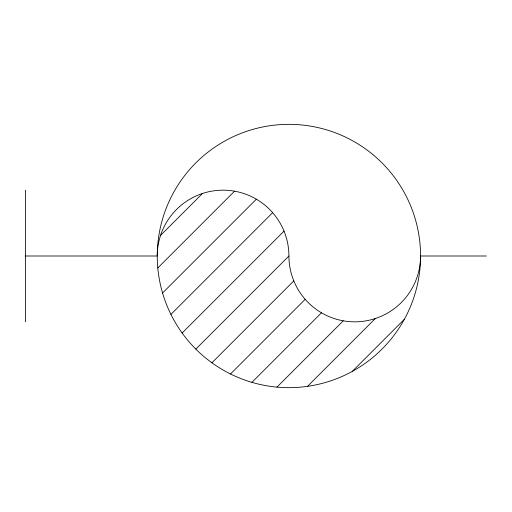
<?xml version="1.0" encoding="UTF-8"?>
<svg xmlns="http://www.w3.org/2000/svg" width="512" height="512" viewBox="0 0 512 512"><rect width="100%" height="100%" fill="white"/><g stroke="black" fill="none" stroke-linecap="round" stroke-linejoin="round"><path stroke-width="0.77" d="M160.563 235.398L202.483 193.478M157.798 267.955L234.573 191.181M162.56 292.986L256.352 199.194M170.925 314.413L272.653 212.678M182.125 333.005L284.026 231.104M195.821 349.094L288.915 256A65.83 65.83 0 0 0 223.085 190.17A65.83 65.83 0 0 0 157.254 256L25.6 256M211.917 362.79L293.805 280.902M230.502 373.99L305.178 299.322M251.93 382.355L321.478 312.806M276.966 387.117L343.258 320.819M307.533 386.336L375.347 318.522M352.224 371.437L404.352 319.309M486.4 256L420.57 256A131.654 131.654 0 0 1 223.085 370.016A131.654 131.654 0 0 1 223.085 141.984A131.654 131.654 0 0 1 420.57 256A65.83 65.83 0 0 1 354.746 321.83A65.83 65.83 0 0 1 288.915 256M25.6 190.17L25.6 321.83"/></g></svg>
